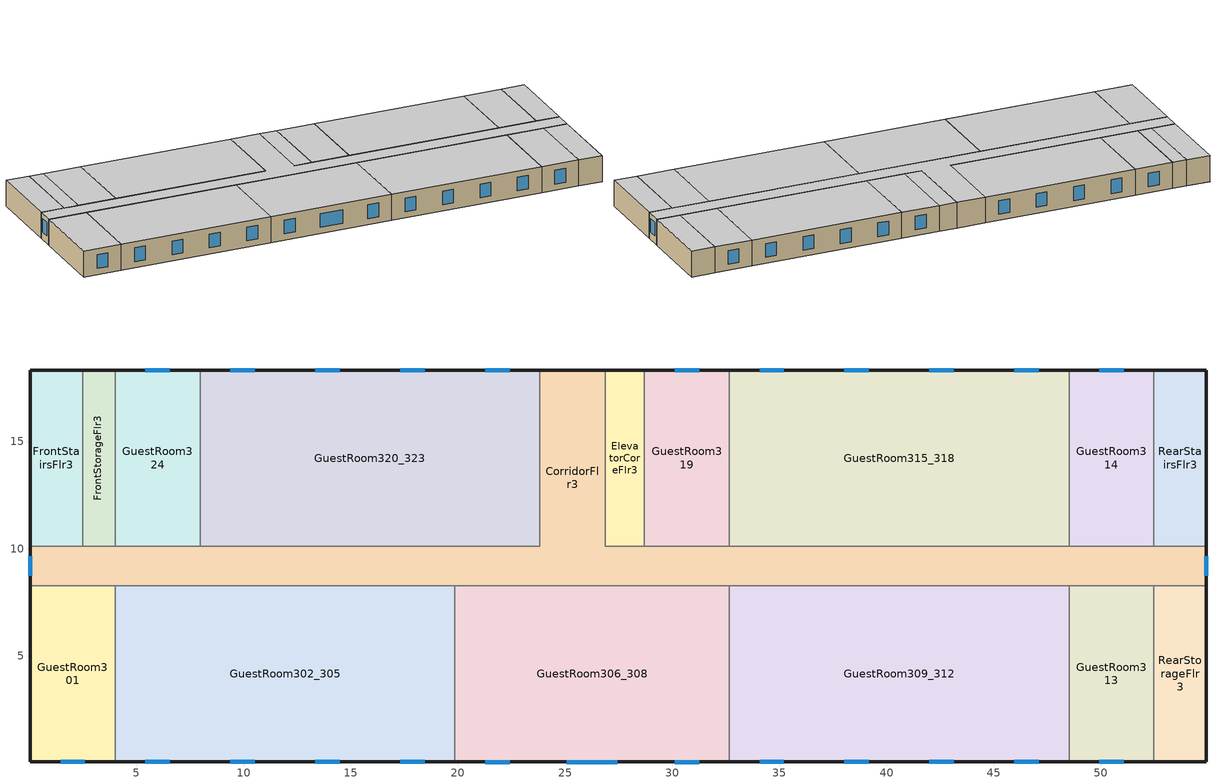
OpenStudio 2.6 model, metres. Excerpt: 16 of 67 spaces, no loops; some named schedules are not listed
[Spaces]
GuestRoom302_305
 floor to GuestRoom202_205: 19.86,8.28 19.86,0.05 4.01,0.05 4.01,8.28 z6.1
 wall outside: 4.01,0.05 19.86,0.05 z6.1:8.84
 wall to CorridorFlr3: 19.86,8.28 4.01,8.28 z6.1:8.84
 wall to GuestRoom301: 4.01,8.28 4.01,0.05 z6.1:8.84
 wall to GuestRoom306_308: 19.86,0.05 19.86,8.28 z6.1:8.84
 window: 17.31,0.05 18.45,0.05 / 9.39,0.05 10.52,0.05 / 13.35,0.05 14.49,0.05 / 5.42,0.05 6.56,0.05 z6.75:8.19
 ceiling to GuestRoom402_405: 19.86,0.05 19.86,8.28 4.01,8.28 4.01,0.05 z8.84
GuestRoom319
 floor to GuestRoom219: 32.66,18.34 32.66,10.11 28.7,10.11 28.7,18.34 z6.1
 wall outside: 32.66,18.34 28.7,18.34 z6.1:8.84
 wall to GuestRoom315_318: 32.66,10.11 32.66,18.34 z6.1:8.84
 wall to ElevatorCoreFlr3: 28.7,18.34 28.7,10.11 z6.1:8.84
 wall to CorridorFlr3: 28.7,10.11 32.66,10.11 z6.1:8.84
 window: 31.25,18.34 30.11,18.34 z6.75:8.19
 ceiling to GuestRoom419: 32.66,10.11 32.66,18.34 28.7,18.34 28.7,10.11 z8.84
GuestRoom309_312
 floor to GuestRoom209_212: 48.51,8.28 48.51,0.05 32.66,0.05 32.66,8.28 z6.1
 wall outside: 32.66,0.05 48.51,0.05 z6.1:8.84
 wall to GuestRoom313: 48.51,0.05 48.51,8.28 z6.1:8.84
 wall to CorridorFlr3: 48.51,8.28 32.66,8.28 z6.1:8.84
 wall to GuestRoom306_308: 32.66,8.28 32.66,0.05 z6.1:8.84
 window: 42,0.05 43.14,0.05 / 34.07,0.05 35.21,0.05 / 38.04,0.05 39.18,0.05 / 45.96,0.05 47.1,0.05 z6.75:8.19
 ceiling to GuestRoom409_412: 48.51,0.05 48.51,8.28 32.66,8.28 32.66,0.05 z8.84
ElevatorCoreFlr3
 floor to ElevatorCoreFlr2: 28.7,18.34 28.7,10.11 26.87,10.11 26.87,18.34 z6.1
 wall outside: 28.7,18.34 26.87,18.34 z6.1:8.84
 wall to CorridorFlr3: 26.87,18.34 26.87,10.11 28.7,10.11 z6.1:8.84
 ceiling to ElevatorCoreFlr4: 28.7,10.11 28.7,18.34 26.87,18.34 26.87,10.11 z8.84
FrontStairsFlr3
 floor to FrontStairsFlr2: 2.49,18.34 2.49,10.11 0.05,10.11 0.05,18.34 z6.1
 wall outside: 2.49,18.34 0.05,18.34 0.05,10.11 z6.1:8.84
 wall to CorridorFlr3: 0.05,10.11 2.49,10.11 z6.1:8.84
 wall to FrontStorageFlr3: 2.49,10.11 2.49,18.34 z6.1:8.84
 ceiling to FrontStairsFlr4: 2.49,10.11 2.49,18.34 0.05,18.34 0.05,10.11 z8.84
GuestRoom315_318
 floor to GuestRoom215_218: 48.51,18.34 48.51,10.11 32.66,10.11 32.66,18.34 z6.1
 wall outside: 48.51,18.34 32.66,18.34 z6.1:8.84
 wall to GuestRoom314: 48.51,10.11 48.51,18.34 z6.1:8.84
 wall to CorridorFlr3: 32.66,10.11 48.51,10.11 z6.1:8.84
 window: 39.18,18.34 38.04,18.34 / 47.1,18.34 45.96,18.34 / 35.21,18.34 34.07,18.34 / 43.14,18.34 42,18.34 z6.75:8.19
 ceiling to GuestRoom415_418: 48.51,10.11 48.51,18.34 32.66,18.34 32.66,10.11 z8.84
CorridorFlr3
 floor to CorridorFlr2: 26.87,18.34 26.87,10.11 54.91,10.11 54.91,8.28 0.05,8.28 0.05,10.11 23.82,10.11 23.82,18.34 z6.1
 wall outside: 54.91,8.28 54.91,10.11 / 0.05,10.11 0.05,8.28 / 26.87,18.34 23.82,18.34 z6.1:8.84
 wall to FrontStorageFlr3: 4.01,10.11 2.49,10.11 z6.1:8.84
 wall to GuestRoom324: 7.97,10.11 4.01,10.11 z6.1:8.84
 wall to GuestRoom320_323: 23.82,18.34 23.82,10.11 7.97,10.11 z6.1:8.84
 wall to GuestRoom314: 52.47,10.11 48.51,10.11 z6.1:8.84
 wall to RearStairsFlr3: 54.91,10.11 52.47,10.11 z6.1:8.84
 wall to RearStorageFlr3: 52.47,8.28 54.91,8.28 z6.1:8.84
 wall to GuestRoom301: 0.05,8.28 4.01,8.28 z6.1:8.84
 wall to GuestRoom306_308: 19.86,8.28 32.66,8.28 z6.1:8.84
 wall to GuestRoom313: 48.51,8.28 52.47,8.28 z6.1:8.84
 window: 54.91,8.73 54.91,9.66 / 0.05,9.66 0.05,8.73 z6.94:8.36
 ceiling to CorridorFlr4: 54.91,8.28 54.91,10.11 26.87,10.11 26.87,18.34 23.82,18.34 23.82,10.11 0.05,10.11 0.05,8.28 z8.84
GuestRoom320_323
 floor to GuestRoom220_223: 23.82,18.34 23.82,10.11 7.97,10.11 7.97,18.34 z6.1
 wall outside: 23.82,18.34 7.97,18.34 z6.1:8.84
 wall to GuestRoom324: 7.97,18.34 7.97,10.11 z6.1:8.84
 window: 18.45,18.34 17.31,18.34 / 10.52,18.34 9.39,18.34 / 22.41,18.34 21.27,18.34 / 14.49,18.34 13.35,18.34 z6.75:8.19
 ceiling to GuestRoom420_423: 23.82,10.11 23.82,18.34 7.97,18.34 7.97,10.11 z8.84
RearStorageFlr3
 floor to RearStorageFlr2: 54.91,8.28 54.91,0.05 52.47,0.05 52.47,8.28 z6.1
 wall outside: 52.47,0.05 54.91,0.05 54.91,8.28 z6.1:8.84
 wall to GuestRoom313: 52.47,8.28 52.47,0.05 z6.1:8.84
 ceiling to RearStorageFlr4: 54.91,0.05 54.91,8.28 52.47,8.28 52.47,0.05 z8.84
FrontStorageFlr3
 floor to FrontStorageFlr2: 4.01,18.34 4.01,10.11 2.49,10.11 2.49,18.34 z6.1
 wall outside: 4.01,18.34 2.49,18.34 z6.1:8.84
 wall to GuestRoom324: 4.01,10.11 4.01,18.34 z6.1:8.84
 ceiling to FrontStorageFlr4: 4.01,10.11 4.01,18.34 2.49,18.34 2.49,10.11 z8.84
RearStairsFlr3
 floor to RearStairsFlr2: 54.91,18.34 54.91,10.11 52.47,10.11 52.47,18.34 z6.1
 wall outside: 54.91,10.11 54.91,18.34 52.47,18.34 z6.1:8.84
 wall to GuestRoom314: 52.47,18.34 52.47,10.11 z6.1:8.84
 ceiling to RearStairsFlr4: 54.91,10.11 54.91,18.34 52.47,18.34 52.47,10.11 z8.84
GuestRoom306_308
 floor to GuestRoom206_208: 32.66,8.28 32.66,0.05 19.86,0.05 19.86,8.28 z6.1
 wall outside: 19.86,0.05 32.66,0.05 z6.1:8.84
 window: 25.08,0.05 27.44,0.05 / 30.11,0.05 31.25,0.05 / 21.27,0.05 22.41,0.05 z6.75:8.19
 ceiling to GuestRoom406_408: 32.66,0.05 32.66,8.28 19.86,8.28 19.86,0.05 z8.84
GuestRoom314
 floor to GuestRoom214: 52.47,18.34 52.47,10.11 48.51,10.11 48.51,18.34 z6.1
 wall outside: 52.47,18.34 48.51,18.34 z6.1:8.84
 window: 51.06,18.34 49.92,18.34 z6.75:8.19
 ceiling to GuestRoom414: 52.47,10.11 52.47,18.34 48.51,18.34 48.51,10.11 z8.84
GuestRoom301
 floor to GuestRoom201: 4.01,8.28 4.01,0.05 0.05,0.05 0.05,8.28 z6.1
 wall outside: 0.05,8.28 0.05,0.05 4.01,0.05 z6.1:8.84
 window: 1.46,0.05 2.6,0.05 z6.75:8.19
 ceiling to GuestRoom401: 4.01,0.05 4.01,8.28 0.05,8.28 0.05,0.05 z8.84
GuestRoom324
 floor to GuestRoom224: 7.97,18.34 7.97,10.11 4.01,10.11 4.01,18.34 z6.1
 wall outside: 7.97,18.34 4.01,18.34 z6.1:8.84
 window: 6.56,18.34 5.42,18.34 z6.75:8.19
 ceiling to GuestRoom424: 7.97,10.11 7.97,18.34 4.01,18.34 4.01,10.11 z8.84
GuestRoom313
 floor to GuestRoom213: 52.47,8.28 52.47,0.05 48.51,0.05 48.51,8.28 z6.1
 wall outside: 48.51,0.05 52.47,0.05 z6.1:8.84
 window: 49.92,0.05 51.06,0.05 z6.75:8.19
 ceiling to GuestRoom413: 52.47,0.05 52.47,8.28 48.51,8.28 48.51,0.05 z8.84
[Site]
Denver Centennial  Golden   Nr: Latitude {deg}=39.74; Longitude {deg}=-105.18; Time Zone {hr}=-7; Elevation {m}=1829; Terrain=Suburbs
[Building]
90.1-2010-SmallHotel-ASHRAE 169-2006-5B created: 2016-10-04 13:28:55 -0600: North Axis {deg}=180; Default Construction Set=90.1-2010 - SmHotel - ASHRAE 169-2006-5B; Standards Building Type=SmallHotel
[Site:GroundTemperature:BuildingSurface]
19.89, 19.99, 20.06, 20.2, 20.41, 20.6, 20.83, 20.85, 20.72, 20.51, 20.24, 19.99
[Site:WaterMainsTemperature]
Calculation Method=Correlation; Annual Average Outdoor Air Temperature {C}=11.15; Maximum Difference In Monthly Average Outdoor Air Temperatures {deltaC}=26.2
[ClimateZones]
Climate Zone Institution Name 1=ASHRAE; Climate Zone Document Name 1=ANSI/ASHRAE Standard 169; Climate Zone Document Year 1=2006; Climate Zone Value 1=5B; Climate Zone Institution Name 2=CEC; Climate Zone Document Name 2=California Climate Zone Descriptions; Climate Zone Document Year 2=1995
[SizingPeriod:DesignDay] Barometric Pressure {Pa}=81198; Sky Clearness=0; Rain Indicator=0; Snow Indicator=0; Day of Month=21; Daylight Saving Time Indicator=0; Dry-Bulb Temperature Range Modifier Type=DefaultMultipliers
Name | Maximum Dry-Bulb Temperature {C} | Daily Dry-Bulb Temperature Range {deltaC} | Humidity Indicating Conditions at Maximum Dry-Bulb | Wind Speed {m/s} | Wind Direction {deg} | Month | Day Type | Humidity Indicating Type | Solar Model Indicator | ASHRAE Taub | ASHRAE Taud
Denver Centennial  Golden   N Ann Hum_n 99.6% Condns DP=>MCDB | -10.9 | 0 | -21.6 | 3 | 340 | 12 | WinterDesignDay | Dewpoint | ASHRAEClearSky
Denver Centennial  Golden   N Ann Clg .4% Condns Enth=>MDB | 27.3 | 15.2 | 59700 | 4.9 | 0 | 7 | SummerDesignDay | Enthalpy | ASHRAETau | 0.424 | 2.025
Denver Centennial  Golden   N Ann Clg .4% Condns WB=>MDB | 27.3 | 15.2 | 18.4 | 4.9 | 0 | 7 | SummerDesignDay | Wetbulb | ASHRAETau | 0.424 | 2.025
Denver Centennial  Golden   N Ann Clg .4% Condns DB=>MWB | 33 | 15.2 | 15.7 | 4.9 | 0 | 7 | SummerDesignDay | Wetbulb | ASHRAETau | 0.424 | 2.025
[Material:NoMass] Thermal Absorptance=0.9; Solar Absorptance=0.7
Name | Roughness | Thermal Resistance {m2-K/W} | Visible Absorptance
CP02 CARPET PAD | VeryRough | 0.21648 | 0.8
Typical Insulation R-10.94 | Smooth | 1.92744 | 0.7
Typical Carpet Pad | Smooth | 0.21648 | 0.8
Typical Insulation R-13.45 | Smooth | 2.368 | 0.7
Typical Insulation R-19.72 | Smooth | 3.4722 | 0.7
Typical Insulation R-0.58 | Smooth | 0.101875 | 0.7
Typical Insulation R-1.15 | Smooth | 0.202527 | 0.7
[Material] Thermal Absorptance=0.9
Name | Roughness | Thickness {m} | Conductivity {W/m-K} | Density {kg/m3} | Specific Heat {J/kg-K} | Solar Absorptance | Visible Absorptance
4 in. Normalweight Concrete Floor | MediumRough | 0.1016 | 2.31 | 2322 | 832 | 0.7 | 0.7
25mm Stucco | Smooth | 0.0254 | 0.72 | 1856 | 840 | 0.7 | 0.7
5/8 in. Gypsum Board | MediumSmooth | 0.0159 | 0.16 | 800 | 1090 | 0.7 | 0.7
Roof Membrane | VeryRough | 0.0095 | 0.16 | 1121.29 | 1460 | 0.77 | 0.7
Metal Roof Surface; F08 Metal surface | Smooth | 0.0008 | 45.28 | 7824 | 500 | 0.7 | 0.7
1/2 in. Gypsum Board | Smooth | 0.0127 | 0.16 | 800 | 1090 | 0.7 | 0.5
6 in. Normalweight Concrete Floor | MediumRough | 0.1524 | 2.31 | 2322 | 832 | 0.7 | 0.7
8 in. Concrete Block Basement Wall | MediumRough | 0.2032 | 1.326 | 1842 | 912 | 0.7 | 0.7
G05 25mm wood | MediumSmooth | 0.0254 | 0.15 | 608 | 1630 | 0.5 | 0.5
[Construction]
Typical Insulated Exterior Mass Floor R-13.51: Typical Insulation R-10.94, 4 in. Normalweight Concrete Floor, Typical Carpet Pad
Typical Insulated Steel Framed Exterior Wall R-15.63: 25mm Stucco, 5/8 in. Gypsum Board, Typical Insulation R-13.45, 5/8 in. Gypsum Board
Typical IEAD Roof R-20.83: Roof Membrane, Typical Insulation R-19.72, Metal Roof Surface
int_slab_floor_smallhotel: 4 in. Normalweight Concrete Floor, CP02 CARPET PAD
int_wall_smallhotel: 1/2 in. Gypsum Board, 1/2 in. Gypsum Board
int_slab_ceiling_smallhotel: CP02 CARPET PAD, 4 in. Normalweight Concrete Floor
Typical Insulated Carpeted 6in Slab Floor: 6 in. Normalweight Concrete Floor, Typical Carpet Pad
Typical Insulated Basement Mass Wall: 8 in. Concrete Block Basement Wall
U 0.52 SHGC 0.40 Dbl Ref-D Clr 6mm/13mm Air: REF D CLEAR 6MM, AIR 13MM, CLEAR 6MM
Typical Insulated Metal Door R-1.43: F08 Metal surface, Typical Insulation R-0.58
Typical Overhead Door R-2.0: Typical Insulation R-1.15
U 1.17 SHGC 0.49 Sgl Ref-D Clr 6mm: REF D CLEAR 6MM
Typical Interior Window: Clear 3mm
Typical Interior Door; Typical Interior Partition: G05 25mm wood
[DefaultConstructionSet]
90.1-2010 - SmHotel - ASHRAE 169-2006-5B: Default Exterior Surface Constructions=Default Surface Constructions 1; Default Interior Surface Constructions=Default Surface Constructions 2; Default Ground Contact Surface Constructions=Default Surface Constructions 3; Default Exterior SubSurface Constructions=Default Sub Surface Constructions 1; Default Interior SubSurface Constructions=Default Sub Surface Constructions 2; Interior Partition Construction=Typical Interior Partition
[DefaultSurfaceConstructions]
Name | Floor Construction | Wall Construction | Roof Ceiling Construction
Default Surface Constructions 1 | Typical Insulated Exterior Mass Floor R-13.51 | Typical Insulated Steel Framed Exterior Wall R-15.63 | Typical IEAD Roof R-20.83
Default Surface Constructions 2 | int_slab_floor_smallhotel | int_wall_smallhotel | int_slab_ceiling_smallhotel
Default Surface Constructions 3 | Typical Insulated Carpeted 6in Slab Floor | Typical Insulated Basement Mass Wall
[DefaultSubSurfaceConstructions]
Name | Fixed Window Construction | Operable Window Construction | Door Construction | Overhead Door Construction | Skylight Construction | Tubular Daylight Dome Construction | Tubular Daylight Diffuser Construction
Default Sub Surface Constructions 1 | U 0.52 SHGC 0.40 Dbl Ref-D Clr 6mm/13mm Air | U 0.52 SHGC 0.40 Dbl Ref-D Clr 6mm/13mm Air | Typical Insulated Metal Door R-1.43 | Typical Overhead Door R-2.0 | U 1.17 SHGC 0.49 Sgl Ref-D Clr 6mm | Typical Interior Window | Typical Interior Window
Default Sub Surface Constructions 2 | Typical Interior Window | Typical Interior Window | Typical Interior Door
[WindowMaterial:Glazing] Optical Data Type=SpectralAverage; Infrared Transmittance at Normal Incidence=0; Front Side Infrared Hemispherical Emissivity=0.84; Conductivity {W/m-K}=0.9; Dirt Correction Factor for Solar and Visible Transmittance=1; Solar Diffusing=No
Name | Thickness {m} | Solar Transmittance at Normal Incidence | Front Side Solar Reflectance at Normal Incidence | Back Side Solar Reflectance at Normal Incidence | Visible Transmittance at Normal Incidence | Front Side Visible Reflectance at Normal Incidence | Back Side Visible Reflectance at Normal Incidence | Back Side Infrared Hemispherical Emissivity
REF D CLEAR 6MM | 0.006 | 0.429 | 0.308 | 0.379 | 0.334 | 0.453 | 0.505 | 0.82
CLEAR 6MM | 0.006 | 0.775 | 0.071 | 0.071 | 0.881 | 0.08 | 0.08 | 0.84
Clear 3mm | 0.003 | 0.837 | 0.075 | 0.075 | 0.898 | 0.081 | 0.081 | 0.84
[WindowMaterial:Gas]
AIR 13MM: Gas Type=Air; Thickness {m}=0.0127
[Space]
Name | Space Type | Thermal Zone
GuestRoom314 | SmallHotel GuestRoom123Occ | GuestRoom314 ZN
GuestRoom302_305 | SmallHotel GuestRoom123Vac | GuestRoom302_305 ZN
GuestRoom319 | SmallHotel GuestRoom123Vac | GuestRoom319 ZN
GuestRoom309_312 | SmallHotel GuestRoom123Occ | GuestRoom309_312 ZN
GuestRoom301 | SmallHotel GuestRoom123Vac | GuestRoom301 ZN
CorridorFlr3 | SmallHotel Corridor | CorridorFlr3 ZN
GuestRoom324 | SmallHotel GuestRoom123Vac | GuestRoom324 ZN
ElevatorCoreFlr3 | SmallHotel ElevatorCore | ElevatorCoreFlr3 ZN
RearStairsFlr3 | SmallHotel Stair | RearStairsFlr3 ZN
RearStorageFlr3 | SmallHotel Storage | RearStorageFlr3 ZN
FrontStairsFlr3 | SmallHotel Stair | FrontStairsFlr3 ZN
GuestRoom315_318 | SmallHotel GuestRoom123Occ | GuestRoom315_318 ZN
GuestRoom320_323 | SmallHotel GuestRoom123Occ | GuestRoom320_323 ZN
FrontStorageFlr3 | SmallHotel Storage | FrontStorageFlr3 ZN
GuestRoom313 | SmallHotel GuestRoom123Vac | GuestRoom313 ZN
GuestRoom306_308 | SmallHotel GuestRoom123Vac | GuestRoom306_308 ZN
[SpaceType] Standards Building Type=SmallHotel
Name | Default Schedule Set | Design Specification Outdoor Air Object | Standards Space Type
SmallHotel Corridor | SmallHotel Corridor Schedule Set | SmallHotel Corridor Ventilation | Corridor
SmallHotel ElevatorCore | SmallHotel ElevatorCore Schedule Set | SmallHotel ElevatorCore Ventilation | ElevatorCore
SmallHotel Stair | SmallHotel Stair Schedule Set | SmallHotel Stair Ventilation | Stair
SmallHotel Storage | SmallHotel Storage Schedule Set | SmallHotel Storage Ventilation | Storage
SmallHotel GuestRoom123Occ | SmallHotel GuestRoom123Occ Schedule Set | SmallHotel GuestRoom123Occ Ventilation | GuestRoom123Occ
SmallHotel GuestRoom123Vac | SmallHotel GuestRoom123Vac Schedule Set | SmallHotel GuestRoom123Vac Ventilation | GuestRoom123Vac
[Lights:Definition] Design Level Calculation Method=Watts/Area; Fraction Radiant=0.7; Fraction Visible=0.2
Name | Watts per Space Floor Area {W/m2}
SmallHotel Corridor Lights Definition | 7.10418
SmallHotel GuestRoom123Occ Lights Definition; SmallHotel GuestRoom123Vac Lights Definition | 8.07293
SmallHotel Stair Lights Definition | 7.4271
SmallHotel Storage Lights Definition | 6.78126
[Lights]
Name | Lights Definition | Space or SpaceType
SmallHotel Corridor Lights | SmallHotel Corridor Lights Definition | SmallHotel Corridor
SmallHotel GuestRoom123Occ Lights | SmallHotel GuestRoom123Occ Lights Definition | SmallHotel GuestRoom123Occ
SmallHotel GuestRoom123Vac Lights | SmallHotel GuestRoom123Vac Lights Definition | SmallHotel GuestRoom123Vac
SmallHotel Stair Lights | SmallHotel Stair Lights Definition | SmallHotel Stair
SmallHotel Storage Lights | SmallHotel Storage Lights Definition | SmallHotel Storage
[DesignSpecification:OutdoorAir] Outdoor Air Method=Sum
Name | Outdoor Air Flow per Floor Area {m3/s-m2} | Outdoor Air Flow per Person {m3/s-person}
SmallHotel Corridor Ventilation; SmallHotel Stair Ventilation | 0.0003048
SmallHotel ElevatorCore Ventilation; SmallHotel Storage Ventilation | 0.0006096
SmallHotel GuestRoom123Occ Ventilation; SmallHotel GuestRoom123Vac Ventilation | 0.0003048 | 0.00235974
[DefaultScheduleSet]
Name | Number of People Schedule | People Activity Level Schedule | Lighting Schedule | Electric Equipment Schedule | Infiltration Schedule
SmallHotel Corridor Schedule Set | HotelSmall AlwaysOff | HotelSmall Activity_Sch | HotelSmall BLDG_LIGHT_CORRIDOR_SCH | HotelSmall AlwaysOff | Always On
SmallHotel ElevatorCore Schedule Set |  |  | HotelSmall AlwaysOff | HotelSmall BLDG_ELEVATORS | Always On
SmallHotel GuestRoom123Occ Schedule Set | HotelSmall GuestRoom_Occ_Sch | HotelSmall Activity_Sch | HotelSmall BLDG_LIGHT_GUESTROOM_SCH_2010 | HotelSmall GuestRoom_Eqp_Sch_Base | HotelSmall GuestRoom_Infil_Sch
SmallHotel GuestRoom123Vac Schedule Set | HotelSmall AlwaysOff | HotelSmall Activity_Sch | HotelSmall AlwaysOff | HotelSmall AlwaysOff | HotelSmall GuestRoom_Infil_Sch
SmallHotel Stair Schedule Set | HotelSmall AlwaysOff | HotelSmall Activity_Sch | HotelSmall BLDG_LIGHT_STAIR_SCH | HotelSmall AlwaysOff | Always On
SmallHotel Storage Schedule Set | HotelSmall AlwaysOff | HotelSmall Activity_Sch | HotelSmall BLDG_LIGHT_STORAGE_SCH | HotelSmall AlwaysOff | Always On
[ThermostatSetpoint:DualSetpoint]
Name | Heating Setpoint Temperature Schedule | Cooling Setpoint Temperature Schedule
SmallHotel Corridor Thermostat 2 | HotelSmall CommonArea_HtgSP_Sch | HotelSmall CommonArea_ClgSP_Sch
SmallHotel GuestRoom123Vac Thermostat 1; SmallHotel GuestRoom123Vac Thermostat 2; SmallHotel GuestRoom123Vac Thermostat 3; SmallHotel GuestRoom123Vac Thermostat 4; SmallHotel GuestRoom123Vac Thermostat 5; SmallHotel GuestRoom123Vac Thermostat 7 | HotelSmall VacGuestRoom_HtgSP_Sch | HotelSmall VacGuestRoom_ClgSP_Sch
SmallHotel Storage Thermostat 3; SmallHotel Stair Thermostat 2; SmallHotel Storage Thermostat 5; SmallHotel Stair Thermostat 6 | HotelSmall SemiHeated_HtgSP_Sch | SmallHotel UnitHeater ClgSP Sch
SmallHotel ElevatorCore Thermostat 2
SmallHotel GuestRoom123Occ Thermostat 10; SmallHotel GuestRoom123Occ Thermostat 11; SmallHotel GuestRoom123Occ Thermostat 12; SmallHotel GuestRoom123Occ Thermostat 15 | HotelSmall Adva_OccGuestRoom_HtgSP_Sch | HotelSmall Adva_OccGuestRoom_ClgSP_Sch
[ElectricEquipment:Definition] Design Level Calculation Method=Watts/Area; Watts per Space Floor Area {W/m2}=11.8403; Fraction Radiant=0.5
SmallHotel GuestRoom123Occ Elec Equip Definition; SmallHotel GuestRoom123Vac Elec Equip Definition
[ElectricEquipment]
Name | Electric Equipment Definition | Space or SpaceType
SmallHotel GuestRoom123Occ Elec Equip | SmallHotel GuestRoom123Occ Elec Equip Definition | SmallHotel GuestRoom123Occ
SmallHotel GuestRoom123Vac Elec Equip | SmallHotel GuestRoom123Vac Elec Equip Definition | SmallHotel GuestRoom123Vac
[People:Definition] Number of People Calculation Method=People/Area; People per Space Floor Area {person/m2}=0.0459619; Fraction Radiant=0.3
SmallHotel GuestRoom123Occ People Definition; SmallHotel GuestRoom123Vac People Definition
[People] Work Efficiency Schedule=Work Efficiency Schedule; Clothing Insulation Schedule=Clothing Schedule; Air Velocity Schedule=Air Velocity Schedule
Name | People Definition | Space or SpaceType
SmallHotel GuestRoom123Occ People | SmallHotel GuestRoom123Occ People Definition | SmallHotel GuestRoom123Occ
SmallHotel GuestRoom123Vac People | SmallHotel GuestRoom123Vac People Definition | SmallHotel GuestRoom123Vac
[SpaceInfiltration:DesignFlowRate] Design Flow Rate Calculation Method=Flow/ExteriorArea; Flow per Exterior Surface Area {m3/s-m2}=0.000569573; Constant Term Coefficient=0; Temperature Term Coefficient=0; Velocity Term Coefficient=0.224; Velocity Squared Term Coefficient=0
Name | Space or SpaceType | Schedule
CorridorFlr3 Infiltration | CorridorFlr3 | Always On
ElevatorCoreFlr3 Infiltration | ElevatorCoreFlr3 | Always On
FrontStairsFlr3 Infiltration | FrontStairsFlr3 | Always On
FrontStorageFlr3 Infiltration | FrontStorageFlr3 | Always On
GuestRoom301 Infiltration | GuestRoom301 | HotelSmall GuestRoom_Infil_Sch
GuestRoom302_305 Infiltration | GuestRoom302_305 | HotelSmall GuestRoom_Infil_Sch
GuestRoom306_308 Infiltration | GuestRoom306_308 | HotelSmall GuestRoom_Infil_Sch
GuestRoom309_312 Infiltration | GuestRoom309_312 | HotelSmall GuestRoom_Infil_Sch
GuestRoom313 Infiltration | GuestRoom313 | HotelSmall GuestRoom_Infil_Sch
GuestRoom314 Infiltration | GuestRoom314 | HotelSmall GuestRoom_Infil_Sch
GuestRoom315_318 Infiltration | GuestRoom315_318 | HotelSmall GuestRoom_Infil_Sch
GuestRoom319 Infiltration | GuestRoom319 | HotelSmall GuestRoom_Infil_Sch
GuestRoom320_323 Infiltration | GuestRoom320_323 | HotelSmall GuestRoom_Infil_Sch
GuestRoom324 Infiltration | GuestRoom324 | HotelSmall GuestRoom_Infil_Sch
RearStairsFlr3 Infiltration | RearStairsFlr3 | Always On
RearStorageFlr3 Infiltration | RearStorageFlr3 | Always On
[ThermalZone] Use Ideal Air Loads=No
Name | Thermostat
CorridorFlr3 ZN | SmallHotel Corridor Thermostat 2
GuestRoom301 ZN | SmallHotel GuestRoom123Vac Thermostat 1
GuestRoom313 ZN | SmallHotel GuestRoom123Vac Thermostat 2
RearStorageFlr3 ZN | SmallHotel Storage Thermostat 3
GuestRoom302_305 ZN | SmallHotel GuestRoom123Vac Thermostat 3
ElevatorCoreFlr3 ZN | SmallHotel ElevatorCore Thermostat 2
RearStairsFlr3 ZN | SmallHotel Stair Thermostat 2
GuestRoom309_312 ZN | SmallHotel GuestRoom123Occ Thermostat 10
GuestRoom314 ZN | SmallHotel GuestRoom123Occ Thermostat 11
GuestRoom315_318 ZN | SmallHotel GuestRoom123Occ Thermostat 12
GuestRoom306_308 ZN | SmallHotel GuestRoom123Vac Thermostat 4
GuestRoom324 ZN | SmallHotel GuestRoom123Vac Thermostat 5
FrontStorageFlr3 ZN | SmallHotel Storage Thermostat 5
GuestRoom319 ZN | SmallHotel GuestRoom123Vac Thermostat 7
FrontStairsFlr3 ZN | SmallHotel Stair Thermostat 6
GuestRoom320_323 ZN | SmallHotel GuestRoom123Occ Thermostat 15
[Exterior:Lights:Definition]
NonDimming Exterior Lights Def: Design Level {W}=4188
[Exterior:Lights]
NonDimming Exterior Lights Def: Exterior Lights Definition=NonDimming Exterior Lights Def; Schedule=HotelSmall Exterior_Lgt_ALWAYS_ON; Control Option=AstronomicalClock
